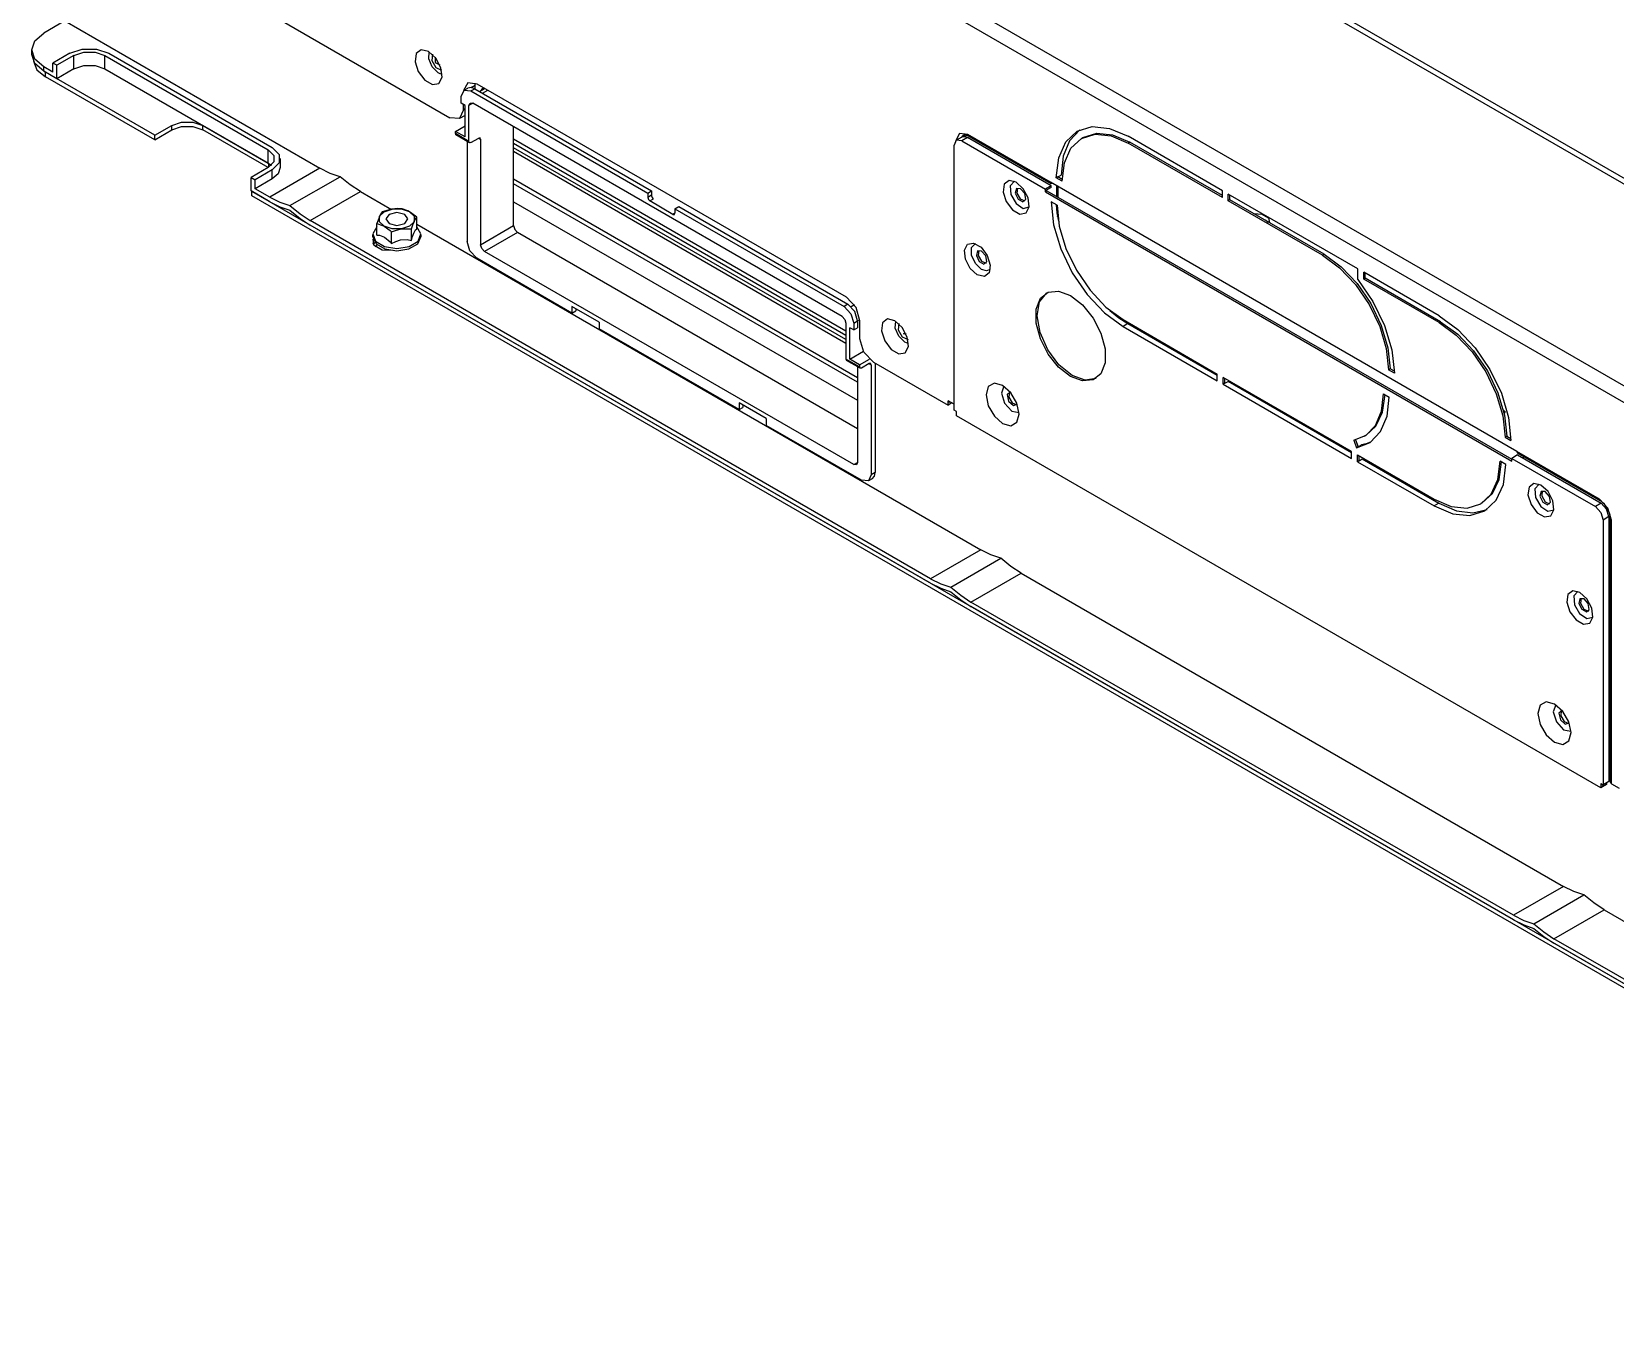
# Model space of a CAD drawing. Extents: x 594 to 813, y 174 to 240.
# Drawn here: x 759.667 to 762.557, y 195.428 to 197.816 of the extents above; entities that cross this region are included whole.
import ezdxf

# ---------------------------------------------------------------- set-up
doc = ezdxf.new("R2010")
doc.units = 0
doc.header["$MEASUREMENT"] = 0
doc.layers.add('AC.REF(S). PIPING', color=3, linetype='CONTINUOUS', lineweight=30)
doc.layers.add('LG-Product', color=3, linetype='CONTINUOUS')

# ---------------------------------------------------------------- blocks, each defined once
blk = doc.blocks.new('UW1-4')
at = {"layer": 'LG-Product', "color": 3, "linetype": 'Continuous'}
for p, q in [((3417.03, 3889.03), (3774.81, 4095.6)), ((3772.81, 4093.42), (3417.26, 3888.14)), ((3417.26, 3851.28), (3772.81, 4056.56)), ((3417.03, 3848.08), (3774.81, 4054.65)), ((3810.84, 4003.78), (3748.07, 3967.54)), ((3818.36, 3985.19), (3771.8, 3958.3)), ((3818.36, 3985.19), (3822.19, 3982.98)), ((3823.82, 3981.57), (3822.19, 3982.98)), ((3751.97, 3979.62), (3753.31, 3979.94)), ((3753.31, 3979.94), (3754.23, 3979.25)), ((3812.56, 3980.06), (3810.31, 3979.31)), ((3815.16, 3980.06), (3812.56, 3980.06)), ((3817.41, 3979.31), (3815.16, 3980.06)), ((3824.4, 3979.91), (3823.82, 3981.57)), ((3823.82, 3978.24), (3824.4, 3979.91)), ((3824.4, 3979.09), (3824.4, 3979.91)), ((3749.71, 3976.64), (3750.63, 3978.39)), ((3750.75, 3977.61), (3749.93, 3977.21)), ((3750.63, 3978.39), (3751.97, 3979.62)), ((3751.36, 3977.95), (3750.63, 3976.68)), ((3750.78, 3978.57), (3750.75, 3977.61)), ((3751.28, 3979.11), (3751.36, 3977.95)), ((3751.29, 3976.79), (3751.92, 3978.26)), ((3751.92, 3978.26), (3751.83, 3979.53)), ((3754.43, 3977.76), (3753.85, 3975.96)), ((3754.23, 3979.25), (3754.43, 3977.76)), ((3810.31, 3979.31), (3780.52, 3962.11)), ((3811.02, 3978.9), (3781.23, 3961.7)), ((3812.82, 3979.5), (3811.02, 3978.9)), ((3811.02, 3976.45), (3811.02, 3978.9)), ((3812.82, 3977.05), (3811.02, 3976.45)), ((3814.9, 3979.5), (3812.82, 3979.5)), ((3814.9, 3977.05), (3812.82, 3977.05)), ((3816.7, 3978.9), (3814.9, 3979.5)), ((3816.7, 3976.45), (3814.9, 3977.05)), ((3816.7, 3976.45), (3816.7, 3978.9)), ((3816.7, 3978.9), (3819.82, 3977.1)), ((3817.41, 3979.31), (3820.53, 3977.51)), ((3819.82, 3977.1), (3820.53, 3977.51)), ((3819.82, 3974.64), (3819.82, 3977.1)), ((3820.53, 3975.87), (3820.53, 3977.51)), ((3822.19, 3976.83), (3823.82, 3978.24)), ((3822.19, 3976.02), (3823.82, 3977.43)), ((3824.07, 3977.83), (3823.43, 3976.3)), ((3823.82, 3977.43), (3824.4, 3979.09)), ((3749.49, 3975.49), (3749.84, 3975.56)), ((3749.51, 3974.93), (3749.71, 3976.64)), ((3750.1, 3973.79), (3749.51, 3974.93)), ((3750.63, 3976.68), (3749.59, 3976.18)), ((3749.84, 3975.56), (3750.2, 3975.73)), ((3750.2, 3975.73), (3751.29, 3976.79)), ((3752.67, 3974.41), (3751.27, 3973.6)), ((3753.85, 3975.96), (3752.67, 3974.41)), ((3811.02, 3976.45), (3781.23, 3959.25)), ((3801.95, 3964.32), (3821.88, 3975.83)), ((3801.95, 3963.5), (3821.88, 3975.01)), ((3816.7, 3976.45), (3819.82, 3974.64)), ((3819.82, 3974.64), (3822.19, 3976.02)), ((3820.53, 3975.87), (3822.19, 3976.83)), ((3823.43, 3976.3), (3821.88, 3975.01)), ((3821.88, 3975.83), (3822.04, 3975.92)), ((3821.88, 3975.01), (3821.88, 3975.83)), ((3822.04, 3975.92), (3822.19, 3976.01)), ((3822.19, 3976.02), (3822.19, 3976.83)), ((3675.72, 3934.78), (3743.1, 3973.68)), ((3743.53, 3972.82), (3711.26, 3954.19)), ((3744.24, 3972.41), (3711.97, 3953.78)), ((3742.11, 3972), (3741.15, 3972.56)), ((3742.7, 3972.34), (3741.74, 3972.89)), ((3741.86, 3972.96), (3742.17, 3972.8)), ((3742.17, 3972.8), (3742.4, 3972.51)), ((3743.1, 3973.68), (3744.79, 3973.89)), ((3743.45, 3973.67), (3743.44, 3973.85)), ((3743.46, 3973.48), (3743.45, 3973.67)), ((3743.46, 3972.78), (3743.46, 3973.48)), ((3744.19, 3973.06), (3743.46, 3973.48)), ((3743.53, 3972.82), (3744.21, 3973.06)), ((3744.24, 3972.41), (3743.53, 3972.82)), ((3744.21, 3973.06), (3744.78, 3972.95)), ((3745.49, 3972.54), (3744.24, 3972.41)), ((3745.49, 3972.54), (3744.78, 3972.95)), ((3744.79, 3973.89), (3745.58, 3972.48)), ((3746.01, 3971.39), (3745.49, 3972.54)), ((3746.01, 3970.16), (3746.01, 3971.39)), ((3751.27, 3973.6), (3750.1, 3973.79)), ((3676.5, 3931.25), (3743.89, 3970.16)), ((3744.39, 3970.21), (3743.89, 3970.16)), ((3743.89, 3970.16), (3744.59, 3969.75)), ((3744.59, 3969.75), (3744.39, 3970.21)), ((3744.59, 3963.2), (3744.59, 3969.75)), ((3745.3, 3969.75), (3746.01, 3970.16)), ((3745.3, 3964.02), (3745.3, 3969.75)), ((3745.3, 3969.14), (3745.59, 3968.97)), ((3745.59, 3968.97), (3745.59, 3969.91)), ((3745.59, 3968.97), (3746.31, 3967.36)), ((3627.69, 3965.58), (3624.29, 3964.14)), ((3630.86, 3965.9), (3627.69, 3965.58)), ((3633.57, 3965.06), (3630.86, 3965.9)), ((3736.44, 3947.84), (3736.44, 3965.86)), ((3745.3, 3967.95), (3746.31, 3967.36)), ((3747.08, 3965.04), (3745.3, 3966.06)), ((3746.31, 3967.36), (3748.07, 3967.54)), ((3781.1, 3959.16), (3793.16, 3966.12)), ((3781.24, 3958.42), (3793.16, 3965.3)), ((3794.96, 3966.72), (3793.16, 3966.12)), ((3793.16, 3965.3), (3793.16, 3966.12)), ((3794.96, 3965.9), (3793.16, 3965.3)), ((3797.03, 3966.72), (3794.96, 3966.72)), ((3797.03, 3965.9), (3794.96, 3965.9)), ((3798.83, 3966.12), (3797.03, 3966.72)), ((3798.83, 3965.3), (3797.03, 3965.9)), ((3801.95, 3964.32), (3798.83, 3966.12)), ((3798.83, 3965.3), (3798.83, 3966.12)), ((3801.95, 3963.5), (3798.83, 3965.3)), ((3607.09, 3954.21), (3624.29, 3964.14)), ((3607.09, 3953.31), (3624.01, 3963.07)), ((3607.09, 3952.98), (3624.29, 3962.91)), ((3627.13, 3964.4), (3624.01, 3963.07)), ((3624.01, 3963.07), (3624.29, 3962.91)), ((3627.42, 3964.24), (3624.29, 3962.91)), ((3630.04, 3964.69), (3627.13, 3964.4)), ((3630.32, 3964.53), (3627.42, 3964.24)), ((3632.54, 3963.92), (3630.04, 3964.69)), ((3632.82, 3963.76), (3630.32, 3964.53)), ((3632.82, 3963.76), (3632.54, 3963.92)), ((3634.74, 3961.98), (3632.82, 3963.76)), ((3633.12, 3965.3), (3634.98, 3963.33)), ((3635.66, 3963.12), (3633.57, 3965.06)), ((3634.98, 3963.33), (3636.14, 3960.54)), ((3636.97, 3960.23), (3635.66, 3963.12)), ((3638.34, 3955.13), (3653.59, 3963.93)), ((3638.36, 3955.47), (3653.43, 3964.17)), ((3638.48, 3955.74), (3653.55, 3964.45)), ((3654.65, 3963.32), (3639.4, 3954.52)), ((3653.43, 3964.17), (3653.67, 3964.29)), ((3653.43, 3964.17), (3653.52, 3964.28)), ((3653.52, 3964.28), (3653.55, 3964.45)), ((3653.55, 3964.45), (3655.05, 3964.63)), ((3654.13, 3964.12), (3653.59, 3963.93)), ((3653.59, 3963.93), (3654.65, 3963.32)), ((3653.67, 3964.29), (3653.89, 3964.36)), ((3653.89, 3964.23), (3653.81, 3964.35)), ((3653.89, 3964.36), (3654.1, 3964.39)), ((3653.95, 3964.09), (3653.89, 3964.23)), ((3654.09, 3964.4), (3654.17, 3964.28)), ((3654.1, 3964.39), (3654.26, 3964.37)), ((3654.59, 3964.03), (3654.13, 3964.12)), ((3654.17, 3964.28), (3654.23, 3964.13)), ((3654.26, 3964.37), (3654.31, 3964.35)), ((3654.31, 3964.35), (3654.36, 3964.31)), ((3654.57, 3964.18), (3654.36, 3964.34)), ((3654.73, 3963.95), (3654.57, 3964.18)), ((3655.66, 3963.42), (3654.59, 3964.03)), ((3654.65, 3963.32), (3655.66, 3963.42)), ((3655.05, 3964.63), (3655.75, 3963.36)), ((3655.66, 3963.42), (3656.07, 3962.5)), ((3656.07, 3914.18), (3656.07, 3962.5)), ((3736.44, 3963.68), (3675.79, 3928.66)), ((3736.44, 3962.86), (3675.79, 3927.85)), ((3742.47, 3963.61), (3742.57, 3963.84)), ((3742.82, 3963.81), (3742.47, 3963.61)), ((3742.47, 3963.61), (3742.47, 3944.36)), ((3742.57, 3963.84), (3742.82, 3963.81)), ((3744.24, 3962.99), (3742.82, 3963.81)), ((3744.24, 3962.99), (3744.49, 3962.97)), ((3744.49, 3962.97), (3746.97, 3964.4)), ((3744.49, 3962.97), (3744.59, 3963.2)), ((3744.59, 3963.2), (3747.08, 3964.63)), ((3744.95, 3963.23), (3744.95, 3944.97)), ((3745.3, 3964.02), (3747.08, 3965.04)), ((3747.05, 3964.49), (3746.97, 3964.4)), ((3747.08, 3964.63), (3747.05, 3964.49)), ((3747.08, 3964.63), (3747.08, 3965.04)), ((3801.95, 3963.5), (3801.95, 3964.32)), ((3635.94, 3959.32), (3634.74, 3961.98)), ((3636.14, 3960.54), (3636.53, 3957.07)), ((3637.42, 3956.56), (3636.97, 3960.23)), ((3675.79, 3927.03), (3736.44, 3962.04)), ((3675.79, 3926.35), (3736.44, 3961.36)), ((3779.05, 3960.06), (3779.05, 3958.43)), ((3780.52, 3962.11), (3779.22, 3960.81)), ((3779.22, 3960.81), (3779.22, 3959.32)), ((3781.23, 3961.7), (3780.19, 3960.66)), ((3780.19, 3960.66), (3780.19, 3959.47)), ((3781.23, 3959.25), (3781.23, 3961.7)), ((3636.35, 3955.95), (3635.94, 3959.32)), ((3636.35, 3956.27), (3637.13, 3956.73)), ((3637.13, 3956.73), (3636.53, 3957.07)), ((3637.13, 3956.73), (3637.42, 3956.56)), ((3766.28, 3955.27), (3768.11, 3956.77)), ((3768.11, 3956.77), (3769.94, 3957.38)), ((3777.26, 3951.49), (3768.11, 3956.77)), ((3769.94, 3957.38), (3771.8, 3958.3)), ((3771.8, 3958.3), (3780.95, 3953.02)), ((3779.05, 3958.43), (3779.43, 3957.32)), ((3779.22, 3959.32), (3780.52, 3958.02)), ((3779.43, 3957.32), (3780.52, 3956.38)), ((3780.19, 3959.47), (3781.23, 3958.43)), ((3780.52, 3958.02), (3783.64, 3956.22)), ((3780.52, 3956.38), (3780.52, 3958.02)), ((3780.86, 3959.01), (3780.65, 3958.85)), ((3780.93, 3959.05), (3780.67, 3958.84)), ((3781.1, 3959.16), (3780.86, 3959.01)), ((3781.23, 3959.25), (3780.93, 3959.05)), ((3781.1, 3958.51), (3781.1, 3959.16)), ((3781.23, 3958.43), (3784.35, 3956.62)), ((3422.47, 3745.22), (3784.22, 3954.08)), ((3553.36, 3906.6), (3638.48, 3955.74)), ((3639.4, 3954.02), (3554.28, 3904.88)), ((3639.12, 3954.19), (3554.29, 3905.21)), ((3607.09, 3952.98), (3607.09, 3954.21)), ((3636.35, 3955.95), (3637.42, 3956.56)), ((3637.06, 3953), (3637.06, 3954.92)), ((3637.35, 3955.09), (3637.35, 3953.16)), ((3638.05, 3955.5), (3638.36, 3955.47)), ((3638.34, 3955.13), (3639.4, 3954.52)), ((3638.34, 3954.8), (3638.34, 3955.13)), ((3638.34, 3954.8), (3639.12, 3954.35)), ((3638.36, 3955.47), (3638.48, 3955.74)), ((3639.12, 3954.19), (3639.12, 3954.35)), ((3639.12, 3954.19), (3639.4, 3954.02)), ((3639.4, 3954.02), (3639.4, 3954.52)), ((3642.54, 3952.89), (3643.43, 3954.58)), ((3643.18, 3953.71), (3643.94, 3954.58)), ((3643.43, 3954.58), (3644.72, 3955.76)), ((3643.94, 3954.58), (3644.7, 3954.59)), ((3644.58, 3953.78), (3643.98, 3952.73)), ((3644.89, 3953.75), (3644.37, 3952.68)), ((3644.48, 3954.7), (3644.58, 3953.78)), ((3644.7, 3954.59), (3644.89, 3953.75)), ((3644.72, 3955.76), (3646.02, 3956.07)), ((3645.06, 3955.93), (3645.82, 3955.11)), ((3645.82, 3955.11), (3645.7, 3953.52)), ((3646.02, 3956.07), (3646.9, 3955.41)), ((3647.09, 3953.97), (3646.53, 3952.23)), ((3646.9, 3955.41), (3647.09, 3953.97)), ((3673.66, 3920.06), (3736.44, 3956.31)), ((3673.66, 3919.25), (3736.44, 3955.49)), ((3711.26, 3954.19), (3711.26, 3953.37)), ((3711.97, 3953.78), (3711.26, 3954.19)), ((3711.97, 3953.78), (3711.97, 3952.96)), ((3764.42, 3954.04), (3758.74, 3950.76)), ((3764.42, 3954.04), (3766.28, 3955.27)), ((3773.57, 3948.76), (3764.42, 3954.04)), ((3780.52, 3956.38), (3783.64, 3954.58)), ((3780.95, 3953.02), (3783.64, 3954.58)), ((3780.95, 3952.2), (3784.35, 3954.17)), ((3784.35, 3956.62), (3783.64, 3956.22)), ((3783.64, 3954.58), (3783.64, 3956.22)), ((3784.22, 3954.08), (3784.21, 3954.09)), ((3784.22, 3953.26), (3784.22, 3954.08)), ((3784.35, 3954.17), (3784.35, 3956.62)), ((3422.47, 3744.4), (3784.22, 3953.26)), ((3582.37, 3939.94), (3606.03, 3953.59)), ((3588.54, 3942.6), (3605.75, 3952.53)), ((3588.83, 3942.43), (3606.03, 3952.37)), ((3605.75, 3952.53), (3605.75, 3953.43)), ((3605.75, 3952.53), (3606.03, 3952.37)), ((3606.03, 3952.37), (3606.03, 3953.59)), ((3637.27, 3951.57), (3636.86, 3947.73)), ((3637.27, 3951.57), (3638.34, 3952.18)), ((3637.42, 3951.65), (3637.28, 3950.17)), ((3637.35, 3951.61), (3637.35, 3950.71)), ((3638.34, 3952.18), (3637.89, 3948)), ((3642.35, 3951.24), (3642.54, 3952.89)), ((3642.91, 3950.15), (3642.35, 3951.24)), ((3643.44, 3950.99), (3642.35, 3951.24)), ((3642.99, 3952.65), (3643.18, 3953.71)), ((3643.52, 3952.19), (3642.99, 3952.65)), ((3643.98, 3952.73), (3643.13, 3952.36)), ((3644.76, 3951.89), (3643.44, 3950.99)), ((3644.37, 3952.68), (3643.52, 3952.19)), ((3645.7, 3953.52), (3644.76, 3951.89)), ((3646.53, 3952.23), (3645.4, 3950.74)), ((3736.44, 3952.21), (3673.66, 3915.97)), ((3706.29, 3951.32), (3675.44, 3933.51)), ((3707, 3950.91), (3676.15, 3933.1)), ((3707, 3950.91), (3706.29, 3951.32)), ((3707, 3950.91), (3707, 3950.09)), ((3707.36, 3949.89), (3711.61, 3952.35)), ((3710.9, 3952.75), (3711.15, 3953.02)), ((3711.61, 3952.35), (3710.9, 3952.75)), ((3711.15, 3953.02), (3711.26, 3953.37)), ((3711.26, 3953.37), (3711.97, 3952.96)), ((3711.86, 3952.61), (3711.61, 3952.35)), ((3711.97, 3952.96), (3711.86, 3952.61)), ((3755.45, 3950.38), (3756.91, 3950.87)), ((3755.74, 3950.53), (3756.78, 3950.91)), ((3756.78, 3950.91), (3757.67, 3950.95)), ((3756.91, 3950.87), (3758.6, 3950.87)), ((3757.67, 3950.95), (3758.6, 3950.87)), ((3758.6, 3950.87), (3758.73, 3950.85)), ((3760.06, 3950.38), (3758.6, 3950.87)), ((3777.26, 3951.49), (3775.43, 3949.99)), ((3779.09, 3952.1), (3777.26, 3951.49)), ((3779.09, 3951.27), (3777.26, 3950.64)), ((3780.95, 3953.02), (3779.09, 3952.1)), ((3780.95, 3952.2), (3779.09, 3951.27)), ((3598.69, 3949.25), (3598.47, 3948.33)), ((3599.82, 3949.9), (3598.69, 3949.25)), ((3599.16, 3948.81), (3598.74, 3948.49)), ((3599.72, 3949.05), (3599.16, 3948.81)), ((3601.41, 3950.03), (3599.82, 3949.9)), ((3637.89, 3948), (3636.58, 3943.59)), ((3637.28, 3950.17), (3637.03, 3948.65)), ((3637.17, 3949.5), (3637.15, 3949.53)), ((3637.18, 3949.47), (3637.17, 3949.5)), ((3637.21, 3950.05), (3637.26, 3950.02)), ((3644.05, 3949.96), (3642.91, 3950.15)), ((3645.4, 3950.74), (3644.05, 3949.96)), ((3754.12, 3948.1), (3651.21, 3888.69)), ((3660.36, 3883.4), (3773.57, 3948.76)), ((3707.1, 3949.86), (3707, 3950.09)), ((3707, 3950.09), (3707.36, 3949.89)), ((3707.36, 3949.89), (3707.1, 3949.86)), ((3754.12, 3949.37), (3754.36, 3949.59)), ((3754.12, 3947.24), (3754.12, 3949.37)), ((3754.57, 3948.63), (3754.12, 3949.37)), ((3754.36, 3949.59), (3755.45, 3950.38)), ((3754.6, 3948.56), (3754.57, 3948.63)), ((3755.45, 3950.38), (3754.6, 3949.54)), ((3754.6, 3949.54), (3754.6, 3948.56)), ((3754.85, 3947.96), (3754.6, 3948.56)), ((3754.6, 3948.56), (3755.45, 3947.72)), ((3755.09, 3947.27), (3754.85, 3947.96)), ((3755.45, 3950.38), (3755.74, 3950.53)), ((3755.75, 3949.05), (3756.33, 3949.87)), ((3756.33, 3948.23), (3755.75, 3949.05)), ((3756.33, 3949.87), (3757.75, 3950.21)), ((3757.75, 3947.89), (3756.33, 3948.23)), ((3757.75, 3950.21), (3759.17, 3949.87)), ((3759.17, 3948.23), (3757.75, 3947.89)), ((3758.73, 3950.85), (3760.41, 3950.35)), ((3759.17, 3949.87), (3759.76, 3949.05)), ((3759.76, 3949.05), (3759.17, 3948.23)), ((3760.9, 3949.54), (3760.06, 3950.38)), ((3760.06, 3947.72), (3760.9, 3948.56)), ((3761.39, 3948.25), (3760.35, 3947.87)), ((3760.41, 3950.35), (3760.65, 3950.01)), ((3760.65, 3950.01), (3760.9, 3949.54)), ((3760.9, 3949.54), (3760.94, 3949.46)), ((3760.9, 3948.56), (3760.9, 3949.54)), ((3760.94, 3949.46), (3761.39, 3948.25)), ((3761.39, 3946.12), (3761.39, 3948.25)), ((3775.43, 3949.99), (3773.57, 3948.76)), ((3775.43, 3949.16), (3773.57, 3947.94)), ((3777.26, 3950.64), (3775.43, 3949.16)), ((3636.86, 3947.73), (3635.66, 3943.67)), ((3660.36, 3882.58), (3773.57, 3947.94)), ((3673.66, 3910.78), (3735.73, 3946.61)), ((3736.23, 3947.14), (3735.73, 3946.61)), ((3735.73, 3946.61), (3741.76, 3943.13)), ((3736.44, 3947.84), (3736.23, 3947.14)), ((3742.47, 3944.36), (3736.44, 3947.84)), ((3753.36, 3946.18), (3753.36, 3945.77)), ((3753.95, 3944.51), (3753.36, 3945.77)), ((3753.37, 3946.32), (3754.12, 3947.6)), ((3753.88, 3944.99), (3753.37, 3946.32)), ((3754.33, 3947.05), (3754.12, 3947.24)), ((3754.66, 3946.48), (3754.33, 3947.05)), ((3754.88, 3945.85), (3754.66, 3946.48)), ((3755.09, 3945.14), (3754.88, 3945.85)), ((3756.78, 3947.25), (3755.09, 3947.27)), ((3755.09, 3945.14), (3755.09, 3947.27)), ((3755.9, 3945.29), (3755.09, 3945.14)), ((3755.45, 3947.72), (3756.91, 3947.23)), ((3757.11, 3945.23), (3755.9, 3945.29)), ((3756.91, 3947.23), (3756.78, 3947.25)), ((3757.84, 3947.02), (3756.91, 3947.23)), ((3756.91, 3947.23), (3758.6, 3947.23)), ((3757.95, 3944.96), (3757.11, 3945.23)), ((3758.73, 3946.71), (3757.84, 3947.02)), ((3758.6, 3947.23), (3760.06, 3947.72)), ((3758.97, 3946.93), (3758.73, 3946.71)), ((3758.73, 3944.58), (3758.73, 3946.71)), ((3760.06, 3947.72), (3758.97, 3946.93)), ((3760, 3945.72), (3759, 3944.88)), ((3760.95, 3946.08), (3760, 3945.72)), ((3760.35, 3947.87), (3760.06, 3947.72)), ((3761.39, 3946.12), (3760.95, 3946.08)), ((3761.39, 3947.6), (3762.13, 3946.32)), ((3762.14, 3945.77), (3761.55, 3944.51)), ((3762.13, 3946.32), (3761.63, 3944.99)), ((3761.89, 3944.21), (3762.09, 3945.38)), ((3762.14, 3945.77), (3762.14, 3946.18)), ((3588.54, 3942.6), (3585.42, 3940.32)), ((3588.83, 3942.43), (3585.71, 3940.16)), ((3588.54, 3942.6), (3588.83, 3942.43)), ((3635.66, 3943.67), (3633.74, 3939.68)), ((3636.58, 3943.59), (3634.5, 3939.25)), ((3650.01, 3942.38), (3649.45, 3940.64)), ((3651.14, 3943.88), (3650.01, 3942.38)), ((3650.08, 3941.27), (3650.27, 3942.33)), ((3650.27, 3942.33), (3651.04, 3943.19)), ((3651.04, 3943.19), (3651.8, 3943.21)), ((3651.67, 3942.4), (3651.07, 3941.35)), ((3652.49, 3944.66), (3651.14, 3943.88)), ((3651.99, 3942.36), (3651.46, 3941.3)), ((3651.57, 3943.32), (3651.67, 3942.4)), ((3651.8, 3943.21), (3651.99, 3942.36)), ((3652.88, 3943.85), (3652.15, 3944.55)), ((3652.18, 3940.92), (3652.89, 3942.46)), ((3653.63, 3944.47), (3652.49, 3944.66)), ((3652.89, 3942.46), (3652.88, 3943.85)), ((3654.19, 3943.38), (3653.63, 3944.47)), ((3653.99, 3941.72), (3654.19, 3943.38)), ((3674.37, 3904.23), (3741.76, 3943.13)), ((3741.76, 3943.13), (3742.26, 3943.66)), ((3742.26, 3943.66), (3742.47, 3944.36)), ((3743.18, 3941.9), (3744.43, 3943.23)), ((3744.43, 3943.23), (3744.95, 3944.97)), ((3755.49, 3944.01), (3753.88, 3944.99)), ((3755.56, 3943.58), (3753.95, 3944.51)), ((3757.75, 3943.65), (3755.49, 3944.01)), ((3757.75, 3943.24), (3755.56, 3943.58)), ((3760.01, 3944.01), (3757.75, 3943.65)), ((3759.95, 3943.58), (3757.75, 3943.24)), ((3758.73, 3944.58), (3757.95, 3944.96)), ((3758.43, 3943.27), (3760.46, 3943.38)), ((3759, 3944.88), (3758.73, 3944.58)), ((3761.55, 3944.51), (3759.95, 3943.58)), ((3761.63, 3944.99), (3760.01, 3944.01)), ((3760.46, 3943.38), (3761.89, 3944.21)), ((3761.55, 3944.18), (3761.36, 3944.33)), ((3761.71, 3944.02), (3761.55, 3944.18)), ((3761.91, 3944.57), (3761.78, 3944.76)), ((3762, 3944.73), (3761.87, 3944.9)), ((3762, 3944.36), (3761.91, 3944.57)), ((3762.1, 3944.54), (3762, 3944.73)), ((3567.55, 3931.38), (3581.31, 3939.32)), ((3581.31, 3938.09), (3581.31, 3939.32)), ((3582.37, 3937.98), (3582.37, 3939.94)), ((3585.42, 3940.32), (3582.52, 3937.25)), ((3585.71, 3940.16), (3582.8, 3937.09)), ((3633.74, 3939.68), (3631.25, 3936.03)), ((3649.45, 3940.64), (3649.64, 3939.21)), ((3649.45, 3939.86), (3650.14, 3939.56)), ((3650.61, 3940.81), (3650.08, 3941.27)), ((3650.14, 3939.56), (3651.04, 3939.82)), ((3651.07, 3941.35), (3650.22, 3940.98)), ((3651.46, 3941.3), (3650.61, 3940.81)), ((3651.04, 3939.82), (3652.18, 3940.92)), ((3651.82, 3938.85), (3653.11, 3940.04)), ((3653.11, 3940.04), (3653.99, 3941.72)), ((3725.8, 3931.87), (3743.18, 3941.9)), ((3567.27, 3930.31), (3581.03, 3938.26)), ((3567.55, 3930.15), (3581.31, 3938.09)), ((3582.37, 3937.98), (3579.62, 3933.98)), ((3582.52, 3937.25), (3580.02, 3933.6)), ((3582.8, 3937.09), (3580.3, 3933.43)), ((3581.03, 3938.26), (3581.03, 3939.16)), ((3581.03, 3938.26), (3581.31, 3938.09)), ((3634.5, 3939.25), (3631.78, 3935.27)), ((3649.64, 3939.21), (3650.52, 3938.54)), ((3650.52, 3938.54), (3651.82, 3938.85)), ((3579.62, 3933.98), (3577.49, 3929.6)), ((3580.02, 3933.6), (3578.1, 3929.61)), ((3631.25, 3936.03), (3628.34, 3932.96)), ((3631.78, 3935.27), (3628.61, 3931.93)), ((3634.79, 3935.06), (3632.61, 3933.36)), ((3636.98, 3935.88), (3634.79, 3935.06)), ((3638.9, 3935.71), (3636.98, 3935.88)), ((3640.32, 3934.57), (3638.9, 3935.71)), ((3640.47, 3933.94), (3639.16, 3935.59)), ((3640.47, 3933.94), (3639.16, 3935.59)), ((3641.08, 3932.6), (3640.32, 3934.57)), ((3640.89, 3931.39), (3640.47, 3933.94)), ((3640.89, 3931.39), (3640.47, 3933.94)), ((3673.96, 3932.92), (3675.72, 3934.78)), ((3567.55, 3931.38), (3564.15, 3928.9)), ((3580.3, 3933.43), (3578.39, 3929.44)), ((3625.22, 3930.68), (3608.02, 3920.75)), ((3625.99, 3931.04), (3624.33, 3929.96)), ((3628.34, 3932.96), (3625.22, 3930.68)), ((3628.61, 3931.93), (3625.22, 3929.45)), ((3627.62, 3932.35), (3625.99, 3931.04)), ((3630.69, 3930.97), (3629.26, 3928.19)), ((3632.61, 3933.36), (3630.69, 3930.97)), ((3640.37, 3928.31), (3640.89, 3931.39)), ((3640.37, 3928.31), (3640.89, 3931.39)), ((3641.08, 3930.04), (3641.08, 3932.6)), ((3666.85, 3930.48), (3668.2, 3930.8)), ((3668.2, 3930.8), (3669.11, 3930.1)), ((3673.24, 3930.48), (3673.96, 3932.92)), ((3673.66, 3930.44), (3673.24, 3930.68)), ((3673.66, 3930.44), (3674.18, 3932.18)), ((3674.18, 3932.18), (3675.44, 3933.51)), ((3674.25, 3933.37), (3674.83, 3933.04)), ((3674.89, 3931.77), (3674.37, 3930.03)), ((3676.15, 3933.1), (3674.89, 3931.77)), ((3675.44, 3933.51), (3676.15, 3933.1)), ((3676, 3930.73), (3675.79, 3930.03)), ((3676.5, 3931.25), (3676, 3930.73)), ((3720.83, 3930.23), (3725.8, 3933.1)), ((3725.09, 3932.69), (3725.09, 3932.28)), ((3725.8, 3931.87), (3725.09, 3932.28)), ((3725.8, 3933.1), (3725.8, 3931.87)), ((3564.15, 3928.9), (3560.99, 3925.56)), ((3564.14, 3928.04), (3561.24, 3924.97)), ((3564.43, 3927.87), (3561.52, 3924.8)), ((3567.27, 3930.31), (3564.14, 3928.04)), ((3567.55, 3930.15), (3564.43, 3927.87)), ((3567.27, 3930.31), (3567.55, 3930.15)), ((3577.49, 3929.6), (3576.16, 3925.15)), ((3578.1, 3929.61), (3576.9, 3925.55)), ((3578.39, 3929.44), (3577.18, 3925.39)), ((3624.33, 3929.96), (3608.02, 3920.55)), ((3625.22, 3929.45), (3608.02, 3919.52)), ((3624.33, 3929.96), (3625.22, 3929.45)), ((3629.26, 3928.19), (3628.51, 3925.34)), ((3638.97, 3925.17), (3640.37, 3928.31)), ((3638.97, 3925.17), (3640.37, 3928.31)), ((3640.32, 3927.2), (3641.08, 3930.04)), ((3664.6, 3927.5), (3665.51, 3929.25)), ((3664.82, 3928.07), (3665.02, 3928)), ((3665.28, 3928.1), (3664.93, 3928.3)), ((3665.02, 3928), (3665.28, 3928.1)), ((3665.51, 3929.25), (3666.85, 3930.48)), ((3666.25, 3928.81), (3665.51, 3927.54)), ((3666.16, 3929.96), (3666.25, 3928.81)), ((3666.17, 3927.64), (3666.8, 3929.12)), ((3666.8, 3929.12), (3666.71, 3930.39)), ((3669.31, 3928.62), (3668.73, 3926.82)), ((3669.11, 3930.1), (3669.31, 3928.62)), ((3673.24, 3927.2), (3673.24, 3930.48)), ((3673.66, 3930.44), (3673.66, 3929.21)), ((3674.37, 3930.03), (3673.66, 3930.44)), ((3674.37, 3928.8), (3673.66, 3929.21)), ((3674.37, 3930.03), (3674.37, 3928.8)), ((3674.37, 3928.8), (3675.08, 3929.21)), ((3675.08, 3923.47), (3675.08, 3929.21)), ((3675.79, 3930.03), (3675.79, 3923.47)), ((3695.3, 3914.26), (3720.83, 3929)), ((3720.83, 3930.23), (3720.83, 3929)), ((3560.99, 3925.56), (3558.27, 3921.58)), ((3561.24, 3924.97), (3558.74, 3921.31)), ((3576.16, 3925.15), (3575.71, 3920.93)), ((3576.9, 3925.55), (3576.49, 3921.71)), ((3577.18, 3925.39), (3576.77, 3921.55)), ((3628.51, 3925.34), (3628.51, 3922.78)), ((3636.92, 3922.42), (3638.97, 3925.17)), ((3636.92, 3922.42), (3638.97, 3925.17)), ((3638.9, 3924.41), (3640.32, 3927.2)), ((3664.37, 3926.35), (3664.72, 3926.42)), ((3664.4, 3925.78), (3664.6, 3927.5)), ((3664.98, 3924.65), (3664.4, 3925.78)), ((3665.51, 3927.54), (3664.47, 3927.03)), ((3664.72, 3926.42), (3665.08, 3926.59)), ((3665.08, 3926.59), (3666.17, 3927.64)), ((3667.55, 3925.26), (3666.15, 3924.46)), ((3668.73, 3926.82), (3667.55, 3925.26)), ((3672.51, 3924.75), (3673.24, 3927.2)), ((3672.6, 3924.91), (3672.59, 3924.9)), ((3675.08, 3923.47), (3672.6, 3924.91)), ((3561.52, 3924.8), (3559.02, 3921.15)), ((3628.51, 3922.78), (3629.26, 3920.81)), ((3634.51, 3920.48), (3636.92, 3922.42)), ((3634.51, 3920.48), (3636.92, 3922.42)), ((3634.79, 3920.32), (3636.98, 3922.03)), ((3636.98, 3922.03), (3638.9, 3924.41)), ((3670.75, 3922.9), (3657.17, 3915.06)), ((3666.15, 3924.46), (3664.98, 3924.65)), ((3670.47, 3922.74), (3670.47, 3902.79)), ((3670.75, 3922.9), (3672.51, 3924.75)), ((3671.18, 3922.45), (3671.28, 3922.68)), ((3671.53, 3922.65), (3671.18, 3922.45)), ((3671.18, 3922.45), (3671.18, 3902.38)), ((3671.28, 3922.68), (3671.53, 3922.65)), ((3673.31, 3922.45), (3671.52, 3923.48)), ((3671.53, 3922.65), (3672.95, 3921.84)), ((3673.2, 3921.81), (3675.69, 3923.24)), ((3673.2, 3921.81), (3673.31, 3922.04)), ((3673.31, 3922.45), (3675.08, 3923.47)), ((3673.31, 3922.04), (3675.79, 3923.47)), ((3673.31, 3922.45), (3673.31, 3922.04)), ((3673.66, 3922.08), (3673.66, 3904.64)), ((3675.76, 3923.33), (3675.69, 3923.24)), ((3675.79, 3923.47), (3675.76, 3923.33)), ((3558.27, 3921.58), (3556.18, 3917.24)), ((3558.74, 3921.31), (3556.82, 3917.32)), ((3559.02, 3921.15), (3557.11, 3917.16)), ((3575.71, 3921.26), (3576.49, 3921.71)), ((3575.71, 3920.93), (3576.77, 3921.55)), ((3576.49, 3921.71), (3576.77, 3921.55)), ((3583.51, 3906.6), (3606.95, 3920.14)), ((3583.51, 3906.4), (3606.06, 3919.42)), ((3606.67, 3919.07), (3606.06, 3919.42)), ((3606.67, 3919.07), (3606.67, 3919.97)), ((3606.67, 3919.07), (3606.95, 3918.91)), ((3606.95, 3918.91), (3606.95, 3920.14)), ((3608.02, 3919.52), (3608.02, 3920.75)), ((3629.26, 3920.81), (3630.69, 3919.68)), ((3630.14, 3919.96), (3632.16, 3919.64)), ((3630.14, 3919.96), (3632.16, 3919.64)), ((3630.69, 3919.68), (3632.61, 3919.5)), ((3632.16, 3919.64), (3634.51, 3920.48)), ((3632.16, 3919.64), (3634.51, 3920.48)), ((3632.61, 3919.5), (3634.79, 3920.32)), ((3647.21, 3918.68), (3648.71, 3919.09)), ((3648.71, 3919.09), (3649.82, 3918.45)), ((3672.95, 3921.84), (3673.2, 3921.81)), ((3556.18, 3917.24), (3554.87, 3912.83)), ((3556.82, 3917.32), (3555.62, 3913.27)), ((3557.11, 3917.16), (3555.9, 3913.1)), ((3577.69, 3917.17), (3576.63, 3916.55)), ((3577.03, 3913.06), (3576.63, 3916.55)), ((3577.87, 3913.78), (3577.41, 3917)), ((3578.06, 3913.97), (3577.69, 3917.17)), ((3606.95, 3918.91), (3583.51, 3905.37)), ((3644.59, 3915.43), (3645.7, 3917.35)), ((3646.07, 3916.56), (3645.47, 3915.51)), ((3645.7, 3917.35), (3647.21, 3918.68)), ((3645.81, 3917.48), (3646.39, 3916.99)), ((3645.97, 3917.48), (3646.07, 3916.56)), ((3646.39, 3916.99), (3646.12, 3915.83)), ((3647.42, 3917.24), (3646.84, 3915.41)), ((3646.99, 3918.55), (3647.42, 3917.24)), ((3649.82, 3918.45), (3650.22, 3916.94)), ((3650.22, 3916.94), (3649.82, 3914.97)), ((3555.82, 3914.16), (3555.5, 3913.83)), ((3555.5, 3913.83), (3555.66, 3913.47)), ((3579.07, 3911.23), (3577.87, 3913.78)), ((3579.14, 3911.39), (3578.06, 3913.97)), ((3644.19, 3913.46), (3644.59, 3915.43)), ((3644.59, 3911.95), (3644.19, 3913.46)), ((3645.55, 3914), (3644.2, 3913.71)), ((3645.24, 3915.01), (3644.53, 3915.27)), ((3645.47, 3915.51), (3644.62, 3915.14)), ((3646.12, 3915.83), (3645.24, 3915.01)), ((3646.84, 3915.41), (3645.55, 3914)), ((3649.82, 3914.97), (3648.71, 3913.06)), ((3655.65, 3913.93), (3656.07, 3914.18)), ((3655.65, 3913.11), (3655.65, 3913.93)), ((3656.07, 3915.24), (3657.17, 3915.88)), ((3656.46, 3915.47), (3657.17, 3915.06)), ((3656.75, 3915.63), (3656.89, 3915.55)), ((3656.89, 3915.55), (3656.89, 3915.71)), ((3657.17, 3915.06), (3657.17, 3915.88)), ((3690.33, 3912.62), (3695.3, 3915.49)), ((3694.59, 3915.08), (3694.59, 3914.67)), ((3695.3, 3914.26), (3694.59, 3914.67)), ((3695.3, 3915.49), (3695.3, 3914.26)), ((3538.04, 3845.21), (3655.65, 3913.11)), ((3554.87, 3912.83), (3554.43, 3908.65)), ((3555.62, 3913.27), (3555.21, 3909.43)), ((3555.9, 3913.1), (3555.49, 3909.26)), ((3578.22, 3910.24), (3577.03, 3913.06)), ((3580.94, 3909.52), (3579.07, 3911.23)), ((3580.86, 3909.59), (3579.14, 3911.39)), ((3645.7, 3911.32), (3644.59, 3911.95)), ((3647.21, 3911.72), (3645.7, 3911.32)), ((3648.71, 3913.06), (3647.21, 3911.72)), ((3672.95, 3901.36), (3690.33, 3911.39)), ((3690.33, 3912.62), (3690.33, 3911.39)), ((3555.21, 3909.43), (3554.43, 3908.98)), ((3555.49, 3909.26), (3554.43, 3908.65)), ((3555.21, 3909.43), (3555.49, 3909.26)), ((3580.11, 3908.28), (3578.22, 3910.24)), ((3580.04, 3908.33), (3580.85, 3908.02)), ((3582.6, 3907.3), (3580.11, 3908.28)), ((3580.85, 3908.02), (3581.71, 3907.81)), ((3583.13, 3908.67), (3580.86, 3909.59)), ((3580.94, 3909.52), (3581.22, 3909.36)), ((3582.31, 3907.46), (3581.71, 3907.81)), ((3582.81, 3908.74), (3582.31, 3907.46)), ((3583.13, 3908.67), (3582.6, 3907.3)), ((3553.22, 3905.99), (3537.97, 3897.18)), ((3538.16, 3897.62), (3553.24, 3906.33)), ((3538.29, 3897.9), (3553.36, 3906.6)), ((3554.28, 3905.37), (3539.03, 3896.57)), ((3552.23, 3905.74), (3552.23, 3905.41)), ((3553.22, 3905.99), (3554.28, 3905.37)), ((3553.33, 3906.43), (3553.24, 3906.33)), ((3553.36, 3906.6), (3553.33, 3906.43)), ((3554.28, 3904.88), (3554.28, 3905.37)), ((3555.35, 3904.27), (3556.41, 3904.88)), ((3556.59, 3901.5), (3556.13, 3904.72)), ((3556.82, 3901.51), (3556.41, 3904.88)), ((3581.56, 3905.27), (3567.58, 3897.2)), ((3582.45, 3905.99), (3568.47, 3897.92)), ((3582.45, 3904.76), (3568.47, 3896.69)), ((3582.16, 3904.92), (3581.56, 3905.27)), ((3582.16, 3904.92), (3582.16, 3905.82)), ((3582.16, 3904.92), (3582.45, 3904.76)), ((3582.31, 3907.46), (3582.6, 3907.3)), ((3582.45, 3904.76), (3582.45, 3905.99)), ((3583.51, 3905.37), (3583.51, 3906.6)), ((3673.66, 3904.64), (3673.87, 3904.18)), ((3674.37, 3904.23), (3673.66, 3904.64)), ((3555.8, 3900.6), (3555.35, 3904.27)), ((3670.47, 3902.79), (3671.18, 3902.38)), ((3670.61, 3902.09), (3670.47, 3902.79)), ((3670.99, 3901.64), (3670.61, 3902.09)), ((3671.18, 3902.38), (3671.7, 3901.24)), ((3673.87, 3904.18), (3674.37, 3904.23)), ((3546.79, 3897.61), (3547.67, 3899.29)), ((3547.42, 3898.43), (3548.18, 3899.29)), ((3547.67, 3899.29), (3548.96, 3900.48)), ((3548.18, 3899.29), (3548.95, 3899.31)), ((3548.72, 3899.42), (3548.82, 3898.5)), ((3548.95, 3899.31), (3549.14, 3898.46)), ((3548.96, 3900.48), (3550.26, 3900.79)), ((3549.3, 3900.65), (3550.06, 3899.83)), ((3550.06, 3899.83), (3549.95, 3898.23)), ((3550.26, 3900.79), (3551.14, 3900.12)), ((3551.14, 3900.12), (3551.33, 3898.69)), ((3557.11, 3897.71), (3555.8, 3900.6)), ((3557.79, 3898.95), (3556.59, 3901.5)), ((3558.03, 3898.85), (3556.82, 3901.51)), ((3559.66, 3897.24), (3557.79, 3898.95)), ((3559.94, 3897.07), (3558.03, 3898.85)), ((3670.99, 3901.64), (3671.7, 3901.24)), ((3671.7, 3901.24), (3672.95, 3901.36)), ((3536.09, 3894.09), (3536.73, 3896.26)), ((3536.55, 3894.73), (3536.97, 3896.12)), ((3536.62, 3895.8), (3536.84, 3896.22)), ((3536.73, 3896.26), (3538.29, 3897.9)), ((3536.84, 3896.22), (3537.1, 3896.62)), ((3536.97, 3896.12), (3537.97, 3897.18)), ((3537.1, 3896.62), (3537.39, 3896.98)), ((3537.39, 3896.98), (3537.7, 3897.29)), ((3537.7, 3897.29), (3537.93, 3897.47)), ((3537.93, 3897.47), (3538.16, 3897.62)), ((3537.97, 3897.18), (3539.03, 3896.57)), ((3539.03, 3896.57), (3538.03, 3895.51)), ((3538.26, 3897.73), (3538.16, 3897.62)), ((3538.29, 3897.9), (3538.26, 3897.73)), ((3547.68, 3895.71), (3546.59, 3895.96)), ((3546.6, 3895.95), (3546.79, 3897.61)), ((3547.16, 3894.86), (3546.6, 3895.95)), ((3547.23, 3897.37), (3547.42, 3898.43)), ((3547.76, 3896.91), (3547.23, 3897.37)), ((3548.22, 3897.45), (3547.37, 3897.08)), ((3549.01, 3896.61), (3547.68, 3895.71)), ((3548.61, 3897.39), (3547.76, 3896.91)), ((3548.82, 3898.5), (3548.22, 3897.45)), ((3549.14, 3898.46), (3548.61, 3897.39)), ((3549.95, 3898.23), (3549.01, 3896.61)), ((3550.77, 3896.95), (3549.64, 3895.45)), ((3551.33, 3898.69), (3550.77, 3896.95)), ((3559.19, 3895.77), (3557.11, 3897.71)), ((3561.39, 3895.42), (3558.76, 3896.05)), ((3559.66, 3897.24), (3559.94, 3897.07)), ((3562.44, 3896.3), (3559.94, 3897.07)), ((3565.35, 3896.59), (3562.44, 3896.3)), ((3567.58, 3897.2), (3564.39, 3895.81)), ((3568.47, 3896.69), (3565.07, 3895.25)), ((3568.47, 3897.92), (3565.35, 3896.59)), ((3567.58, 3897.2), (3568.47, 3896.69)), ((3536.09, 3894.09), (3536.22, 3894.2)), ((3536.09, 3845.97), (3536.09, 3894.09)), ((3536.22, 3894.2), (3536.27, 3894.34)), ((3536.27, 3894.34), (3536.29, 3894.65)), ((3536.27, 3846.22), (3536.27, 3894.34)), ((3536.29, 3894.65), (3536.34, 3894.97)), ((3536.34, 3894.97), (3536.46, 3895.38)), ((3536.46, 3895.38), (3536.62, 3895.8)), ((3536.55, 3894.73), (3536.55, 3846.4)), ((3536.55, 3894.73), (3537.62, 3894.11)), ((3538.03, 3895.51), (3537.62, 3894.11)), ((3537.62, 3894.11), (3537.62, 3845.79)), ((3548.29, 3894.67), (3547.16, 3894.86)), ((3549.64, 3895.45), (3548.29, 3894.67)), ((3561.91, 3894.93), (3559.19, 3895.77)), ((3564.39, 3895.81), (3561.39, 3895.42)), ((3565.07, 3895.25), (3561.91, 3894.93)), ((3647.52, 3887.15), (3649.35, 3887.76)), ((3649.35, 3887.76), (3651.21, 3888.69)), ((3651.21, 3888.69), (3660.36, 3883.4)), ((3643.83, 3884.42), (3544.82, 3827.26)), ((3643.83, 3884.42), (3645.7, 3885.65)), ((3652.98, 3879.14), (3643.83, 3884.42)), ((3645.7, 3885.65), (3647.52, 3887.15)), ((3656.67, 3881.87), (3647.52, 3887.15)), ((3656.67, 3881.87), (3654.85, 3880.37)), ((3658.5, 3882.48), (3656.67, 3881.87)), ((3658.5, 3881.65), (3656.67, 3881.02)), ((3660.36, 3883.4), (3658.5, 3882.48)), ((3660.36, 3882.58), (3658.5, 3881.65)), ((3539.69, 3878.03), (3540.58, 3879.72)), ((3540.14, 3877.79), (3540.33, 3878.85)), ((3540.33, 3878.85), (3541.09, 3879.72)), ((3540.58, 3879.72), (3541.87, 3880.9)), ((3541.09, 3879.72), (3541.85, 3879.73)), ((3541.73, 3878.92), (3541.12, 3877.87)), ((3542.04, 3878.89), (3541.51, 3877.82)), ((3541.62, 3879.84), (3541.73, 3878.92)), ((3541.85, 3879.73), (3542.04, 3878.89)), ((3541.87, 3880.9), (3543.17, 3881.21)), ((3542.85, 3878.66), (3541.91, 3877.03)), ((3542.21, 3881.07), (3542.97, 3880.25)), ((3542.97, 3880.25), (3542.85, 3878.66)), ((3543.17, 3881.21), (3544.05, 3880.54)), ((3544.24, 3879.11), (3543.68, 3877.37)), ((3544.05, 3880.54), (3544.24, 3879.11)), ((3553.97, 3821.97), (3652.98, 3879.14)), ((3654.85, 3880.37), (3652.98, 3879.14)), ((3654.85, 3879.54), (3652.98, 3878.32)), ((3656.67, 3881.02), (3654.85, 3879.54)), ((3539.5, 3876.38), (3539.69, 3878.03)), ((3540.06, 3875.28), (3539.5, 3876.38)), ((3540.59, 3876.13), (3539.5, 3876.38)), ((3540.67, 3877.33), (3540.14, 3877.79)), ((3541.12, 3877.87), (3540.27, 3877.5)), ((3541.91, 3877.03), (3540.59, 3876.13)), ((3541.51, 3877.82), (3540.67, 3877.33)), ((3542.55, 3875.88), (3541.2, 3875.1)), ((3543.68, 3877.37), (3542.55, 3875.88)), ((3553.97, 3821.16), (3652.98, 3878.32)), ((3541.2, 3875.1), (3540.06, 3875.28)), ((3543.87, 3857.28), (3544.97, 3859.19)), ((3545.35, 3858.4), (3544.74, 3857.35)), ((3544.97, 3859.19), (3546.48, 3860.53)), ((3545.09, 3859.33), (3545.67, 3858.84)), ((3545.24, 3859.32), (3545.35, 3858.4)), ((3545.67, 3858.84), (3545.4, 3857.67)), ((3546.7, 3859.09), (3546.12, 3857.26)), ((3546.27, 3860.4), (3546.7, 3859.09)), ((3546.48, 3860.53), (3547.99, 3860.93)), ((3547.99, 3860.93), (3549.09, 3860.3)), ((3549.09, 3860.3), (3549.5, 3858.79)), ((3549.5, 3858.79), (3549.09, 3856.82)), ((3543.47, 3855.31), (3543.87, 3857.28)), ((3544.83, 3855.84), (3543.48, 3855.56)), ((3544.52, 3856.86), (3543.81, 3857.12)), ((3544.74, 3857.35), (3543.89, 3856.99)), ((3545.4, 3857.67), (3544.52, 3856.86)), ((3546.12, 3857.26), (3544.83, 3855.84)), ((3549.09, 3856.82), (3547.99, 3854.9)), ((3543.87, 3853.8), (3543.47, 3855.31)), ((3544.97, 3853.16), (3543.87, 3853.8)), ((3546.48, 3853.57), (3544.97, 3853.16)), ((3547.99, 3854.9), (3546.48, 3853.57)), ((3536.27, 3847.38), (3536.55, 3847.55)), ((3536.09, 3845.97), (3534.67, 3845.15)), ((3536.22, 3846.08), (3536.09, 3845.97)), ((3536.27, 3846.22), (3536.22, 3846.08)), ((3536.55, 3846.4), (3537.62, 3845.79)), ((3536.98, 3846.16), (3536.98, 3845.83)), ((3536.98, 3845.83), (3538.04, 3845.21)), ((3538.04, 3846.03), (3537.62, 3845.79)), ((3537.76, 3845.7), (3537.62, 3845.79)), ((3537.76, 3845.87), (3537.76, 3845.7)), ((3538.04, 3846.03), (3538.04, 3845.21)), ((3542.95, 3826.33), (3544.82, 3827.26)), ((3544.82, 3827.26), (3553.97, 3821.97)), ((3537.44, 3823), (3539.3, 3824.22)), ((3539.3, 3824.22), (3541.13, 3825.72)), ((3541.13, 3825.72), (3542.95, 3826.33)), ((3550.28, 3820.44), (3541.13, 3825.72)), ((3537.44, 3823), (3518.23, 3811.91)), ((3546.59, 3817.71), (3537.44, 3823)), ((3552.1, 3821.05), (3550.28, 3820.44)), ((3553.97, 3821.97), (3552.1, 3821.05)), ((3553.97, 3821.16), (3552.11, 3820.22)), ((3548.45, 3818.94), (3546.59, 3817.71)), ((3548.45, 3818.11), (3546.59, 3816.89)), ((3550.28, 3820.44), (3548.45, 3818.94)), ((3550.28, 3819.59), (3548.45, 3818.11)), ((3552.11, 3820.22), (3550.28, 3819.59)), ((3433.38, 3752.35), (3546.59, 3817.71)), ((3433.38, 3751.54), (3546.59, 3816.89))]:
    blk.add_line(p, q, dxfattribs=at)
blk = doc.blocks.new('A$C5B2C3915')
at = {"layer": 'LG-Product', "xscale": -1}
blk.add_blockref('UW1-4', (4349.343, -4289.044), dxfattribs=at)

msp = doc.modelspace()

# ---------------------------------------------------------------- block references
at = {"layer": 'AC.REF(S). PIPING', "linetype": 'Continuous', "xscale": 0.0099999999999909, "yscale": 0.0099999999999909, "zscale": 0.0099999999999909}
msp.add_blockref('A$C5B2C3915', (754.4172, 200.8743), dxfattribs=at)

doc.saveas('drawing.dxf')
